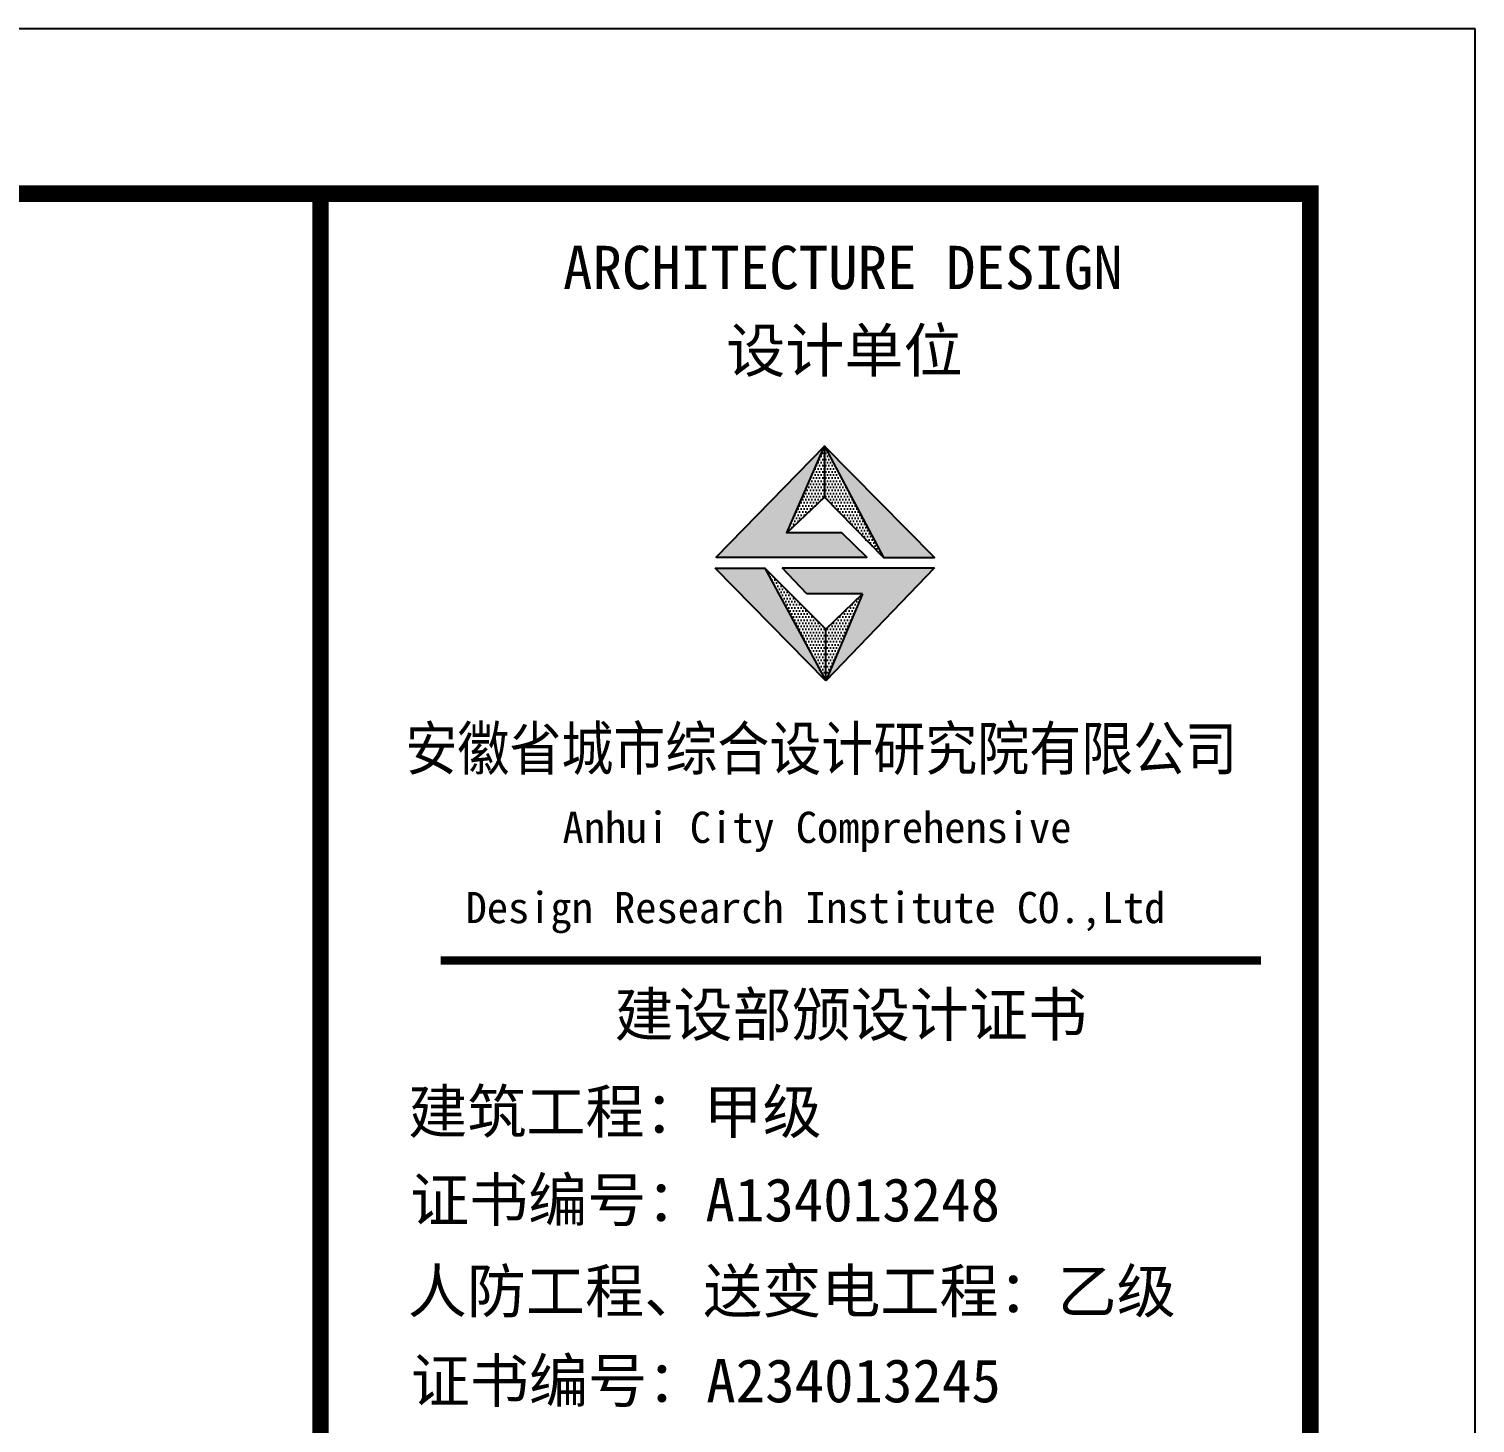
# Model space of a CAD drawing. Extents: x 19118 to 566552, y -1188739 to 92943.
# Drawn here: x 200997 to 210217, y -916512 to -907626 of the extents above; entities that cross this region are included whole.
import ezdxf

# ---------------------------------------------------------------- set-up
doc = ezdxf.new("R2010")
doc.units = 0
doc.header["$LTSCALE"] = 1000
doc.header["$MEASUREMENT"] = 0
doc.layers.add('PUB_TITLE', color=4, linetype='CONTINUOUS')
doc.layers.add('图框', color=4, linetype='CONTINUOUS')
doc.styles.add('黑体', font='simhei.ttf', dxfattribs={"width": 0.6, "height": 4.3})

msp = doc.modelspace()

# ---------------------------------------------------------------- hatches: boundary and pattern name
at = {"layer": '图框'}
for points in [[(205829.26, -910838.6), (206068.28, -910284.16), (205379.07, -910992.5), (206338.7, -910992.5), (206179.49, -910838.6)], [(206444.82, -910995.45), (206769.72, -910995.45), (206068.28, -910284.16)], [(205689.85, -911063.81), (205371.23, -911063.81), (206077.61, -911781.29)], [(205799.73, -911061.67), (205956.42, -911226.1), (206311.38, -911226.1), (206077.61, -911781.29), (206770.23, -911061.67)]]:
    msp.add_hatch(color=1, dxfattribs=at).paths.add_polyline_path(points)
h = msp.add_hatch(dxfattribs=at)
h.set_pattern_fill('DOTS', color=256, scale=315, style=0)
h.set_pattern_definition([(0, (-2187262.68, -6181.836), (9.84375, 19.6875), [0, -19.6875])])
h.paths.add_polyline_path([(206077.61, -911781.29), (206077.61, -911450.59), (205689.85, -911063.81)])
h.paths.add_polyline_path([(206311.38, -911226.1), (206077.61, -911450.59), (206077.61, -911781.29)])
h.paths.add_polyline_path([(206068.28, -910284.16), (206068.28, -910610.23), (206444.82, -910995.45)])
h.paths.add_polyline_path([(206068.28, -910610.23), (206068.28, -910284.16), (205829.26, -910838.6)])

# ---------------------------------------------------------------- linework, layer by layer
at = {"layer": 'PUB_TITLE'}
msp.add_lwpolyline([(77811.65, -969995.52), (210216.65, -969995.52), (210216.65, -907625.52), (77811.65, -907625.52)], close=True, dxfattribs=at)
at = {"layer": 'PUB_TITLE', "const_width": 105}
msp.add_lwpolyline([(80436.65, -968945.52), (209166.65, -968945.52), (209166.65, -908675.52), (80436.65, -908675.52)], close=True, dxfattribs=at)
at = {"layer": '图框'}
for p, q in [((205829.26, -910838.6), (206068.28, -910284.16)), ((206068.28, -910284.16), (206444.82, -910995.45)), ((206077.61, -911781.29), (205371.23, -911063.81)), ((205371.23, -911063.81), (205689.85, -911063.81)), ((206077.61, -911781.29), (205371.23, -911063.81)), ((205371.23, -911063.81), (205689.85, -911063.81)), ((205371.23, -911063.81), (205689.85, -911063.81)), ((206077.61, -911450.59), (205689.85, -911063.81)), ((205799.73, -911061.67), (206770.23, -911061.67)), ((205956.42, -911226.1), (205799.73, -911061.67)), ((206770.23, -911061.67), (206077.61, -911781.29)), ((206311.38, -911226.1), (205956.42, -911226.1)), ((206077.61, -911450.59), (206311.38, -911226.1)), ((206311.38, -911226.1), (206077.61, -911781.29)), ((206077.61, -911781.29), (206077.61, -911450.59)), ((206077.61, -911781.29), (206077.61, -911450.59)), ((206077.61, -911781.29), (206077.61, -911450.59))]:
    msp.add_line(p, q, dxfattribs=at)
at = {"layer": '图框', "color": 1}
for p, q in [((206077.61, -911781.29), (205371.23, -911063.81)), ((205689.85, -911063.81), (206077.61, -911781.29))]:
    msp.add_line(p, q, dxfattribs=at)
at = {"layer": '图框', "color": 4, "const_width": 103.52}
msp.add_lwpolyline([(202856.96, -908675.52), (209166.65, -908675.52), (209166.65, -968945.52), (202856.96, -968945.52)], close=True, dxfattribs=at)
at = {"layer": '图框'}
for points in [[(206179.49, -910838.6), (205829.26, -910838.6), (206068.28, -910610.23), (206444.82, -910995.45), (206769.72, -910995.45), (206068.28, -910284.16), (205379.07, -910992.5), (206338.7, -910992.5), (206179.49, -910838.6)], [(206068.28, -910284.16), (206068.28, -910610.23)]]:
    msp.add_lwpolyline(points, dxfattribs=at)
at = {"layer": '图框', "color": 4, "const_width": 52.29}
msp.add_lwpolyline([(203622.11, -913564.3), (208851.11, -913564.3)], dxfattribs=at)

# ---------------------------------------------------------------- texts
at = {"layer": '图框', "color": 4, "style": '黑体'}
for s, height, p in [('ARCHITECTURE DESIGN', 276.0912, (204402.28, -909284.22)), ('设计单位', 276.091, (205443.17, -909813.01)), ('Anhui City Comprehensive ', 198.702, (204399.49, -912814.1)), (' Design Research Institute CO.,Ltd', 198.702, (203646.26, -913325.43)), ('建设部颁设计证书', 276.091, (204730.39, -914045.89)), (' 建筑工程：甲级', 276.091, (203227.54, -914664.58)), ('证书编号：A134013248', 276.0912, (203427.27, -915227.19)), ('人防工程、送变电工程：乙级', 276.0912, (203412.76, -915808.59)), ('证书编号：A234013245', 276.0912, (203432.29, -916379.96))]:
    msp.add_text(s, height=height, dxfattribs=at).set_placement(p)
at = {"layer": '图框', "color": 4, "style": '黑体', "width": 0.88}
msp.add_text('安徽省城市综合设计研究院有限公司', height=276.0912, dxfattribs=at).set_placement((203397.62, -912350.05))

doc.saveas('drawing.dxf')
